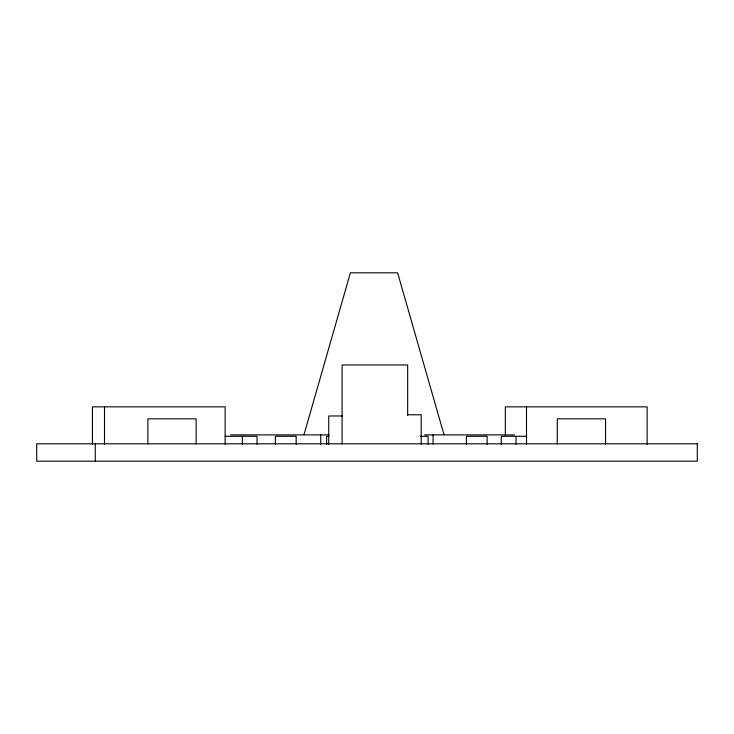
<?xml version="1.0" encoding="UTF-8"?>
<svg xmlns="http://www.w3.org/2000/svg" width="734" height="734" viewBox="0 0 734 734"><rect width="100%" height="100%" fill="white"/><g stroke="black" fill="none" stroke-linecap="round" stroke-linejoin="round"><path stroke-width="1.1" d="M303.986 434.748L350.393 272.819L397.608 272.819L444.015 434.748M407.563 414.765L421.206 414.765L421.206 444.198M342.374 415.976L328.731 415.976L328.731 444.235M230.54 434.886L329.144 434.886M424.637 434.886L514.571 434.886M225.182 436.29L257.019 436.29L257.019 444.208M328.823 436.29L326.639 436.29L326.639 444.208M420.426 436.29L428.078 436.29L428.078 444.208M526.489 436.29L501.34 436.29L501.34 444.208M647.131 444.208L647.131 406.856L505.341 406.856L505.341 435.152M605.55 444.015L605.55 418.83L557.289 418.83L557.289 444.015M526.507 406.856L526.507 444.208M516.02 436.29L516.02 444.208M487.137 444.208L487.137 436.29L466.374 436.29L466.374 444.208M433.051 434.886L433.051 444.033M407.664 415.361L407.664 364.963L342.081 364.963L342.081 443.997M320.73 434.886L320.73 444.033M296.16 444.208L296.16 436.29L275.397 436.29L275.397 444.208M242.339 436.29L242.339 444.208M225.127 444.208L225.127 406.856L92.438 406.856L92.438 444.208M196.134 444.015L196.134 418.83L147.873 418.83L147.873 444.015M104.503 406.856L104.503 444.208M95.264 443.804L95.264 461.181M697.3 443.804L36.7 443.804L36.7 461.181L697.3 461.181L697.3 443.804"/></g></svg>
